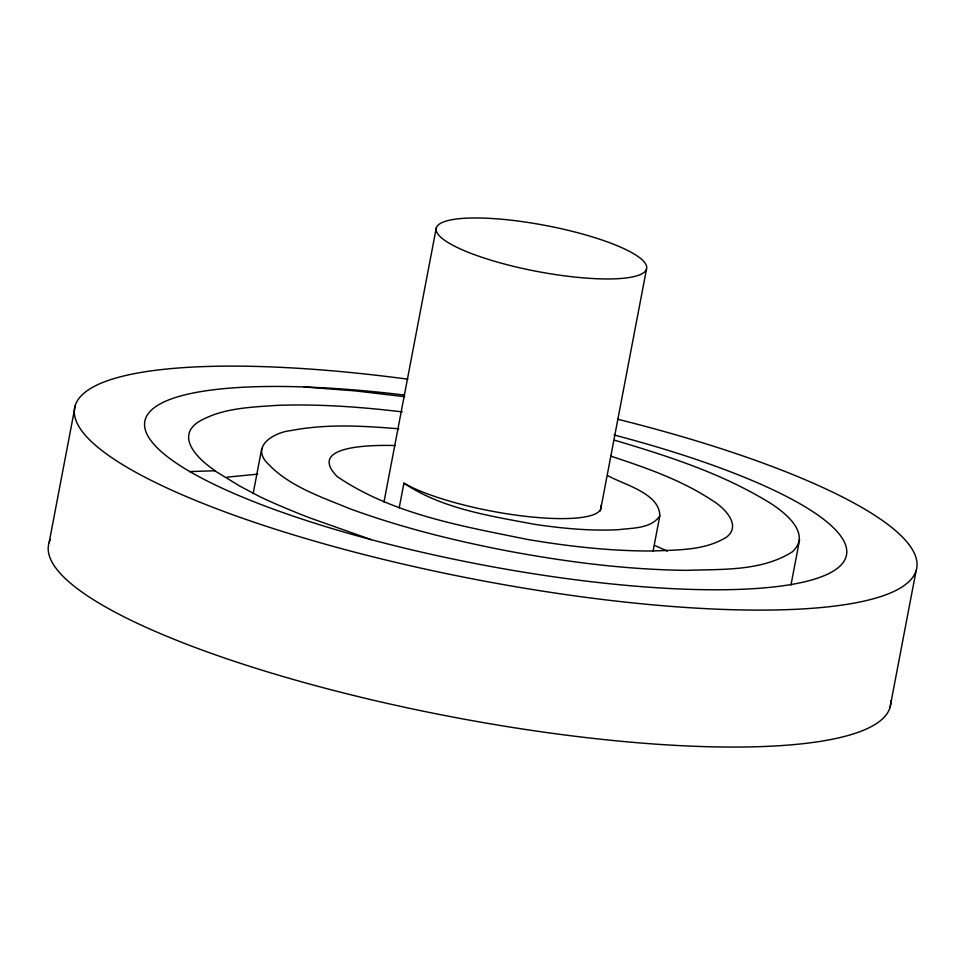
<?xml version="1.0" encoding="UTF-8"?>
<svg xmlns="http://www.w3.org/2000/svg" width="965" height="965" viewBox="0 0 965 965"><rect width="100%" height="100%" fill="white"/><g stroke="black" fill="none" stroke-linecap="round" stroke-linejoin="round"><path stroke-width="1.45" d="M398.738 428.786C362.864 425.879 326.279 423.671 290.718 430.631C276.653 431.874 252.299 444.153 265.375 460.896C286.979 485.757 320.03 496.384 349.571 508.639C401.392 527.638 455.142 540.919 509.303 551.268C567.854 562.149 627.214 569.7 686.827 570.351C722.097 569.048 761.313 571.485 792.313 551.847C813.133 532.885 781.964 509.846 766.234 500.69C719.456 472.585 666.972 455.794 614.946 440.305M49.118 542.571L75.246 405.626M253.144 493.622L261.756 448.46M383.974 502.053L436.289 227.837M399.196 507.916L403.925 483.151A107.139 23.377 10.8 0 0 526.046 516.384A107.139 23.377 10.8 0 0 600.749 505.479M600.387 510.871L646.514 269.078A107.139 23.377 10.8 0 0 494.828 218.693A107.139 23.377 10.8 0 0 482.862 257.607A107.139 23.377 10.8 0 0 646.514 269.078M653.124 550.894L659.795 515.937C659.915 493.32 623.788 484.671 607.95 475.733M790.962 585.055L799.575 539.881M889.995 707.55L916.123 570.605M659.795 515.937C650.941 528.953 632.051 527.855 618.07 529.725C590.11 531.112 562.1 528.386 534.453 524.309C489.918 515.877 442.272 508.905 403.925 483.151M227.077 477.144L257.715 474.153M189.828 471.571L215.328 470.739C200.563 461.186 174.569 438.001 198.054 422.139C221.612 407.966 250.357 407.242 277.039 405.372C318.86 403.853 360.717 406.953 402.224 411.886M395.397 445.541C379.257 445.106 304.759 443.804 337.243 476.614C393.31 514.659 462.693 526.19 527.891 539.531C568.988 546.419 610.592 551.136 652.304 551.003C677.261 549.833 704.776 550.81 726.693 537.023C742.145 524.9 723.436 507.011 712.074 500.304C681.109 479.87 645.645 467.615 610.64 456.083M304.192 386.965L355.651 390.946L404.649 396.687M371.416 539.7L310.923 518.289A350.934 76.549 10.8 0 1 297.703 513.127L285.375 508.06A636.357 138.815 10.8 0 1 276.147 504.128L269.838 501.342A252.36 55.053 10.8 0 1 259.669 496.601L239.851 486.119L214.713 470.763M655.199 545.659L667.298 551.099M890.888 700.795A428.569 93.484 10.8 0 1 449.871 716.488A428.569 93.484 10.8 0 1 50.337 539.483M617.516 419.184A428.569 93.484 10.8 0 1 831.335 606.478A428.569 93.484 10.8 0 1 140.022 474.599A428.569 93.484 10.8 0 1 407.797 379.173M613.945 434.95A357.147 77.912 10.8 0 1 771.952 587.13A357.147 77.912 10.8 0 1 202.759 478.688A357.147 77.912 10.8 0 1 404.6 395.059"/></g></svg>
